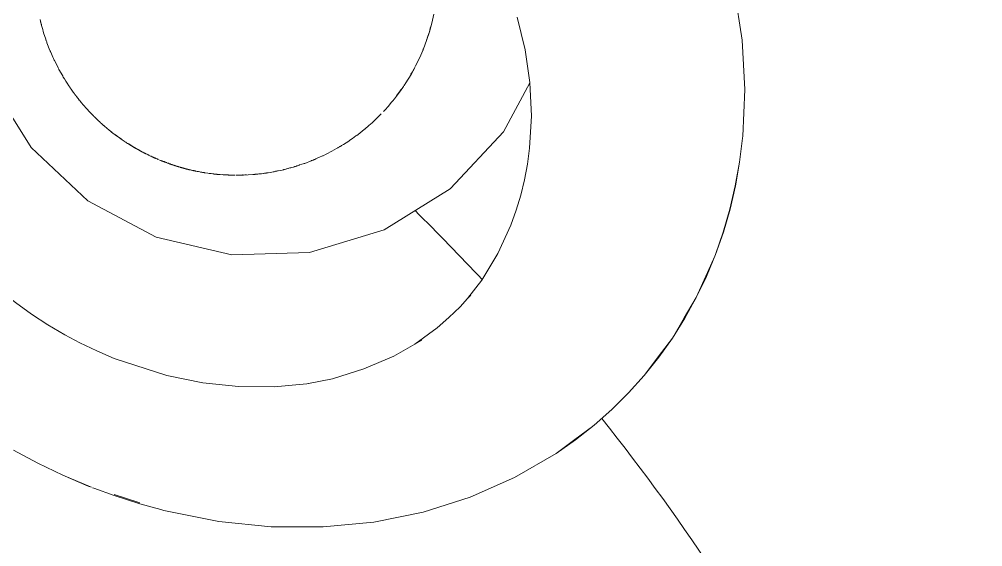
# Model space of a CAD drawing. Extents: x -14.2 to 52.3, y 3.7 to 90.9.
# Drawn here: x 21.378 to 22.269, y 27.259 to 27.748 of the extents above; entities that cross this region are included whole.
import ezdxf

# ---------------------------------------------------------------- set-up
doc = ezdxf.new("R2010")
doc.units = 0
doc.layers.add('limpo_PINI-PSG-PE-0102-LAZ-R00$0$- LAYOUT', color=135, linetype='Continuous', lineweight=5)
doc.layers.add('limpo_PINI-PSG-PE-0102-LAZ-R00$0$LAYOUT_AMB_LAZ_dwg', color=8, linetype='Continuous', lineweight=5)
doc.layers.add('limpo_PINI-PSG-PE-0102-LAZ-R00$0$XR_ARQT', color=7, linetype='Continuous')
doc.layers.add('XR_ARQT', color=7, linetype='Continuous')

# ---------------------------------------------------------------- blocks, each defined once
blk = doc.blocks.new('limpo_PINI-PSG-PE-0102-LAZ-R00$0$LAYOUT_AMB_LAZ_dwg-2867451-5PPE_008_LAZER__P_A_0_09_')
at = {"layer": 'limpo_PINI-PSG-PE-0102-LAZ-R00$0$- LAYOUT', "color": 9}
for p, q in [((30284.68, 21940.56), (30284.44, 21939.9)), ((30267.5, 21907.64), (30267.02, 21906.85)), ((30251.99, 21887.26), (30251.45, 21886.63)), ((30056.44, 21832.01), (30056.42, 21832.02)), ((30072.75, 21827.75), (30072.36, 21827.9)), ((30136.65, 21825.25), (30136.36, 21825.28)), ((30022.42, 21520.17), (29998.47, 21527.88))]:
    blk.add_line(p, q, dxfattribs=at)
at = {"layer": 'limpo_PINI-PSG-PE-0102-LAZ-R00$0$- LAYOUT', "color": 9, "flags": 128}
for points in [[(29905.35, 21568.92), (29928.06, 21556.8), (29951.2, 21545.75), (29974.69, 21535.78), (29977.67, 21534.67), (29974.7, 21535.93), (29951.25, 21545.89), (29951.22, 21545.9), (29928.1, 21556.95), (29905.39, 21569.05)], [(30572.74, 21994.57), (30579.7, 21948.72), (30582.16, 21903.01), (30580.17, 21859.75), (30580.08, 21857.86), (30577.33, 21835.63), (30573.45, 21813.7), (30568.44, 21792.12), (30562.3, 21770.93), (30555.06, 21750.21), (30546.71, 21729.98), (30537.28, 21710.32), (30526.78, 21691.25), (30515.24, 21672.84), (30502.68, 21655.12), (30489.13, 21638.14), (30474.61, 21621.95), (30459.16, 21606.59), (30442.81, 21592.1), (30425.59, 21578.52), (30407.55, 21565.88), (30369.17, 21543.57), (30328.02, 21525.42), (30284.49, 21511.65), (30239, 21502.42), (30192, 21497.86), (30143.96, 21498.02), (30095.36, 21502.95), (30044.67, 21513.01), (30041.66, 21513.98), (30022.51, 21519.19), (29998.48, 21526.92), (29979.66, 21533.93), (29978.65, 21534.26)], [(30371.53, 21969.96), (30378.87, 21939.61), (30383.18, 21909.63), (30383.23, 21909.27), (30383.26, 21909.1), (30384.64, 21878.71), (30382.98, 21848.74), (30381.01, 21833.99), (30378.29, 21819.46), (30374.82, 21805.17), (30370.61, 21791.15), (30365.66, 21777.45), (30353.59, 21751.11), (30338.73, 21726.42), (30325.66, 21709.41), (30328.5, 21712.51)], [(29958.57, 22235.53), (29910.7, 22184.41), (29876.8, 22120.99), (29860.47, 22050.95), (29862.83, 21979.08), (29883.7, 21910.26), (29921.68, 21849.2), (29974.17, 21800.04), (30037.59, 21766.14), (30107.62, 21749.82), (30179.5, 21752.17), (30248.31, 21773.05), (30309.38, 21811.03), (30309.76, 21811.27), (30358.89, 21863.73), (30383.23, 21909.27)], [(30294.39, 21972.66), (30292.51, 21964.41), (30290.29, 21956.39), (30287.72, 21948.48), (30284.75, 21940.56), (30284.44, 21939.9), (30284.32, 21939.57), (30284.27, 21939.53), (30284.22, 21939.32), (30284.17, 21939.14), (30284.12, 21939.09), (30284.15, 21939.15), (30284.22, 21939.32)], [(29930.55, 21965.8), (29930.37, 21966.34), (29930.12, 21967.69)], [(29932.48, 21958.59), (29931.46, 21962.25), (29931.26, 21963.09), (29931.14, 21963.48), (29931.13, 21963.57), (29931.09, 21963.65), (29931.05, 21963.81), (29931.02, 21963.9), (29930.99, 21964.11), (29930.97, 21964.16), (29930.9, 21964.26), (29930.92, 21964.34), (29930.9, 21964.42), (29930.83, 21964.62), (29930.82, 21964.68), (29930.77, 21964.85), (29930.76, 21964.95), (29930.65, 21965.38), (29930.55, 21965.8), (29930.44, 21966.3)], [(29939.86, 21937.72), (29939.74, 21937.98), (29939.69, 21938.03), (29939.65, 21938.12), (29939.58, 21938.23), (29939.46, 21938.58), (29939.39, 21938.7), (29939.35, 21938.82), (29939.25, 21939.03), (29939.2, 21939.05), (29936.46, 21946.24), (29936.26, 21946.76), (29936.24, 21946.81), (29936.23, 21946.84), (29935.89, 21947.97), (29935.78, 21948.04), (29935.77, 21948.12), (29935.53, 21948.86), (29935.32, 21949.56), (29933.36, 21955.44), (29932.9, 21957.1), (29932.83, 21957.14), (29932.83, 21957.23), (29932.67, 21957.81), (29932.48, 21958.59)], [(30287.49, 21948.48), (30287.55, 21948.65), (30288.08, 21950.15), (30288.21, 21950.64), (30289.2, 21953.31), (30289.41, 21953.94), (30289.51, 21954.2), (30289.62, 21954.54), (30290.29, 21956.39), (30291.04, 21959.42), (30291.41, 21960.92)], [(29939.35, 21938.82), (29939.33, 21938.98), (29939.27, 21939.01)], [(30284.12, 21939.09), (30281.36, 21932.65), (30277.55, 21924.79), (30276.94, 21923.74), (30276.39, 21922.58), (30276.3, 21922.49), (30276.21, 21922.33), (30276.12, 21922.17), (30275.83, 21921.63), (30273.3, 21917), (30268.63, 21909.32), (30267.84, 21908.2)], [(29953.81, 21910.88), (29952.51, 21912.91), (29952.31, 21913.2), (29952.24, 21913.25), (29952.24, 21913.33), (29952.12, 21913.54), (29951.98, 21913.75), (29951.53, 21914.54), (29951.19, 21915.15), (29950.97, 21915.52), (29947.51, 21921.59), (29947.45, 21921.63), (29947.44, 21921.71), (29946.79, 21922.98), (29946.67, 21923.24), (29943.31, 21929.87), (29943.15, 21930.21), (29943.1, 21930.24), (29942.44, 21931.82), (29941.92, 21932.98), (29939.92, 21937.5), (29939.86, 21937.72)], [(30275.83, 21921.63), (30275.22, 21920.61), (30274.51, 21919.42), (30273.73, 21918.11), (30273.16, 21917.16), (30273.06, 21916.99)], [(30277.43, 21924.78), (30277.49, 21924.9), (30277.55, 21925.04), (30279.01, 21928.15)], [(29962.29, 21898.44), (29962.19, 21898.56), (29962.04, 21898.83), (29961.95, 21898.93), (29961.88, 21899.04), (29961.69, 21899.29), (29961.21, 21899.98), (29960.77, 21900.56), (29959.38, 21902.53), (29958.96, 21903.19), (29957.99, 21904.49), (29957.58, 21905.06), (29957.45, 21905.14), (29957.45, 21905.22), (29957.19, 21905.62), (29956.9, 21906.03), (29956.48, 21906.72), (29956.36, 21906.89), (29956.05, 21907.38), (29955.6, 21908.06), (29953.81, 21910.88)], [(30268.51, 21909.31), (30267.84, 21908.2), (30267.5, 21907.64), (30266.99, 21906.88), (30266.3, 21905.87), (30265.65, 21904.98), (30263.53, 21901.78), (30258, 21894.41), (30256.42, 21892.52), (30256.13, 21892.16), (30255.32, 21891.19), (30256.16, 21892.13), (30256.42, 21892.52)], [(30259.82, 21897.07), (30263.24, 21901.77), (30263.28, 21901.77), (30263.4, 21901.93), (30264, 21902.75), (30264.76, 21903.78), (30265.65, 21904.98)], [(29967.84, 21891.36), (29967.71, 21891.52), (29967.34, 21892.03), (29966.59, 21892.98), (29966.37, 21893.24), (29965.16, 21894.78), (29965.01, 21895.04), (29963.83, 21896.47), (29963.32, 21897.19), (29963.28, 21897.2), (29963.23, 21897.24), (29963.06, 21897.34), (29963.06, 21897.41), (29962.65, 21897.98), (29962.6, 21898.03), (29962.49, 21898.2), (29962.45, 21898.25), (29962.33, 21898.38), (29962.29, 21898.44)], [(30257.86, 21894.41), (30257.95, 21894.52), (30258.05, 21894.67)], [(29973.83, 21884.45), (29973.58, 21884.84), (29973.29, 21885.11), (29973.26, 21885.14), (29973.05, 21885.4), (29972.52, 21886.04), (29972.34, 21886.17), (29972.09, 21886.48), (29971.23, 21887.45), (29970.52, 21888.3), (29970.02, 21888.84), (29969.38, 21889.58), (29969.24, 21889.74), (29969.21, 21889.78), (29969.15, 21889.79), (29969.04, 21889.86), (29969.03, 21889.93), (29968.47, 21890.64), (29967.84, 21891.36)], [(30251.12, 21886.25), (30250.2, 21885.18), (30247.83, 21882.68), (30250.17, 21885.21), (30251.12, 21886.25), (30251.45, 21886.63), (30252.05, 21887.26), (30255.32, 21891.19)], [(29980.14, 21877.87), (29980.04, 21878.04), (29979.98, 21878.11), (29979.56, 21878.46), (29979.42, 21878.64), (29978.65, 21879.41), (29977.62, 21880.49), (29977.52, 21880.59), (29976.8, 21881.34), (29976.24, 21881.92), (29976.03, 21882.13), (29975.55, 21882.62), (29975.36, 21882.74), (29975.35, 21882.8), (29975.15, 21883.07), (29973.83, 21884.45)], [(29984.21, 21874), (29982.53, 21875.54), (29982.16, 21875.89), (29981.99, 21875.99), (29981.98, 21876.05), (29981.39, 21876.67), (29980.63, 21877.4), (29980.6, 21877.48), (29980.43, 21877.61), (29980.4, 21877.61), (29980.34, 21877.69), (29980.25, 21877.77), (29980.21, 21877.88), (29980.14, 21877.87), (29980.16, 21877.83), (29980.25, 21877.77)], [(30242.97, 21877.68), (30238.94, 21873.72), (30238.88, 21873.72), (30238.12, 21873), (30237.29, 21872.2), (30234.29, 21869.6), (30233.04, 21868.51), (30231.81, 21867.4), (30231.69, 21867.4), (30231.64, 21867.39), (30231.29, 21867), (30231.1, 21866.84), (30231, 21866.77), (30230.82, 21866.61), (30230.57, 21866.43), (30230.38, 21866.21), (30229.89, 21865.91), (30229.83, 21865.82), (30224.33, 21861.42), (30224.28, 21861.42)], [(30245.69, 21880.35), (30245.63, 21880.35), (30245.09, 21879.78), (30244.8, 21879.48), (30244.7, 21879.42), (30244.43, 21879.11), (30244.22, 21878.96), (30244.08, 21878.77), (30243.91, 21878.53), (30242.97, 21877.68), (30243.87, 21878.57), (30244.08, 21878.77)], [(29987.92, 21870.58), (29987.34, 21871.09), (29987.29, 21871.16), (29987.19, 21871.24), (29987.14, 21871.26), (29987.05, 21871.35), (29986.81, 21871.54), (29986.07, 21872.24), (29985.75, 21872.56), (29985.29, 21872.98), (29984.21, 21874)], [(29992.21, 21866.91), (29992.18, 21866.93), (29989.22, 21869.47), (29989.05, 21869.54), (29988.9, 21869.64), (29988.89, 21869.69), (29987.92, 21870.58)], [(30007.95, 21855.11), (30005.15, 21857.01), (30004.88, 21857.19), (30003.54, 21858.1), (30003.41, 21858.17), (29999.67, 21861), (29998.61, 21861.79), (29996.26, 21863.58), (29996.19, 21863.61), (29996.05, 21863.7), (29996.05, 21863.74), (29995.98, 21863.79), (29994.98, 21864.67), (29994.45, 21865.07), (29994.34, 21865.15), (29994.1, 21865.32), (29993.76, 21865.58), (29992.21, 21866.91)], [(29994.98, 21864.67), (29995.64, 21864.19), (29996.17, 21863.75), (29996.26, 21863.73), (29996.59, 21863.44), (29996.75, 21863.37)], [(30006.17, 21856.42), (30005.5, 21856.92), (30005.29, 21857.04), (30004.15, 21857.83), (30004, 21858.02), (30003.79, 21858.17), (30003.75, 21858.18), (30003.67, 21858.19), (30003.64, 21858.27), (30003.39, 21858.48), (30002.35, 21859.24), (30001.5, 21859.84), (29999.55, 21861.3)], [(30224.28, 21861.42), (30223.18, 21860.55), (30222.33, 21859.99), (30219.21, 21857.75), (30217.54, 21856.56), (30216.52, 21855.82), (30216.48, 21855.81), (30215.71, 21855.26), (30210.86, 21852.18), (30209.09, 21851.05), (30208.41, 21850.61), (30208.35, 21850.6), (30208.24, 21850.51), (30208.2, 21850.48), (30208.16, 21850.46), (30208.12, 21850.44), (30207.99, 21850.35), (30207.61, 21850.15), (30207.57, 21850.12), (30207.03, 21849.83), (30206.46, 21849.57)], [(30580.17, 21859.75), (30579.93, 21857.86), (30577.19, 21835.68), (30577.19, 21835.63), (30573.31, 21813.75), (30573.3, 21813.7), (30568.3, 21792.17), (30568.29, 21792.13), (30562.17, 21771), (30562.15, 21770.95), (30554.9, 21750.23), (30554.32, 21748.55), (30546.09, 21730.1), (30537.28, 21710.32), (30526.17, 21691.41), (30515.24, 21672.84), (30502.07, 21655.33), (30490.22, 21639.59), (30488.97, 21638.2)], [(30010.11, 21853.67), (30009.36, 21854.19), (30008.89, 21854.47), (30008.81, 21854.52), (30008.64, 21854.64), (30008.61, 21854.66), (30008.59, 21854.68), (30008.54, 21854.71), (30008.49, 21854.71), (30008.44, 21854.78), (30008.3, 21854.87), (30008.25, 21854.91), (30008.23, 21854.92), (30008.16, 21854.97), (30008.06, 21855.03)], [(30024.98, 21845.03), (30024.69, 21845.15), (30024.66, 21845.13), (30024.49, 21845.22), (30024.47, 21845.24), (30024.21, 21845.35), (30023.81, 21845.59), (30023.74, 21845.64), (30023.7, 21845.65), (30022.45, 21846.39), (30022.37, 21846.41), (30022.28, 21846.45), (30020.7, 21847.32), (30019.33, 21848.1), (30019.16, 21848.16), (30019, 21848.23), (30018.72, 21848.35), (30018.63, 21848.41), (30017.11, 21849.35), (30014.68, 21850.86), (30011.23, 21852.93), (30011.06, 21853.01), (30010.95, 21853.07), (30010.11, 21853.67), (30011.04, 21853.11)], [(30019.9, 21847.91), (30019.78, 21847.93), (30019.68, 21847.97), (30018.87, 21848.42), (30017.46, 21849.26), (30016.96, 21849.58), (30014.31, 21851.3), (30012.05, 21852.61), (30011.96, 21852.65), (30011.85, 21852.71), (30011.24, 21853.09), (30011.04, 21853.11)], [(30022.28, 21846.45), (30022.01, 21846.66), (30021.19, 21847.14), (30020.78, 21847.41), (30020.52, 21847.54), (30020.19, 21847.74), (30020.11, 21847.79)], [(30026.63, 21844.21), (30026.08, 21844.47), (30026.02, 21844.5), (30025.95, 21844.48), (30025.46, 21844.76), (30025.07, 21844.94), (30024.98, 21845.03)], [(30026.92, 21844.08), (30027.19, 21843.9), (30027.29, 21843.85), (30027.24, 21843.83), (30026.93, 21843.94), (30026.84, 21843.98), (30026.72, 21844.05), (30026.67, 21844.07), (30026.49, 21844.13), (30026.42, 21844.17), (30025.83, 21844.49), (30025.75, 21844.53), (30025.46, 21844.76)], [(30027.67, 21843.68), (30027.49, 21843.74), (30027.29, 21843.85)], [(30030.76, 21842.27), (30029.8, 21842.72), (30028.05, 21843.54), (30027.67, 21843.68), (30029.63, 21842.68), (30030.23, 21842.33)], [(30030.23, 21842.33), (30031.14, 21841.93), (30032.17, 21841.42)], [(30032.17, 21841.42), (30032.24, 21841.36), (30032.77, 21841.17), (30033.91, 21840.56), (30034.02, 21840.51), (30034.28, 21840.38), (30034.34, 21840.33), (30034.6, 21840.22), (30034.75, 21840.2), (30034.78, 21840.15), (30034.84, 21840.17), (30035.03, 21840.06)], [(30206.46, 21849.57), (30205.96, 21849.32), (30205.45, 21848.98), (30204.38, 21848.41), (30204.22, 21848.26), (30200.03, 21845.81), (30195.46, 21843.55), (30195.33, 21843.54), (30194.18, 21842.92), (30191.87, 21841.68), (30191.6, 21841.56), (30191.42, 21841.46), (30191.39, 21841.46), (30188.76, 21840.29), (30186.44, 21839.31), (30185.08, 21838.74), (30184.16, 21838.27), (30183.89, 21838.14), (30183.74, 21838.09), (30183.67, 21838.04), (30183.59, 21838.01), (30183.51, 21837.94), (30183.46, 21837.95), (30183.38, 21837.91), (30183.34, 21837.9), (30183.2, 21837.83), (30183.13, 21837.81), (30183.04, 21837.76)], [(30035.03, 21840.06), (30035.08, 21840.04), (30035.33, 21839.95), (30035.46, 21839.88), (30035.64, 21839.85), (30035.81, 21839.79), (30035.94, 21839.67), (30036.25, 21839.54), (30036.35, 21839.47), (30038.01, 21838.83), (30038.36, 21838.7), (30038.7, 21838.54), (30038.76, 21838.45), (30039.02, 21838.39), (30038.7, 21838.54)], [(30038.01, 21838.83), (30037.2, 21839.24), (30036.77, 21839.47), (30036.71, 21839.48), (30036.63, 21839.51), (30036.42, 21839.58), (30035.15, 21840.21)], [(30039.59, 21838.12), (30039.55, 21838.15), (30039.3, 21838.26), (30039.02, 21838.39)], [(30042.03, 21837.12), (30041.64, 21837.26), (30041.45, 21837.32), (30041.39, 21837.35), (30041.02, 21837.48), (30040.78, 21837.58), (30040.51, 21837.7), (30040.47, 21837.71)], [(30050.84, 21833.78), (30050.77, 21833.8), (30050.67, 21833.84), (30050.64, 21833.83), (30050.61, 21833.84), (30050.58, 21833.85), (30050.5, 21833.88), (30050.45, 21833.9), (30050.42, 21833.91), (30050.38, 21833.9), (30050.33, 21833.95), (30050.25, 21833.97), (30050.22, 21833.96), (30050.16, 21834.01), (30050.11, 21834.02), (30049.87, 21834.12), (30049.76, 21834.16), (30049.38, 21834.32), (30048.82, 21834.5), (30048.01, 21834.81), (30047.39, 21835.07), (30046.57, 21835.33), (30044.89, 21836.04), (30044.75, 21836.09), (30044.63, 21836.13), (30044.56, 21836.16), (30044.52, 21836.18), (30044.49, 21836.19), (30044.42, 21836.22), (30043.84, 21836.39), (30043.77, 21836.41), (30043.68, 21836.46), (30043.64, 21836.48), (30043.57, 21836.5), (30043.51, 21836.49), (30043.2, 21836.6), (30043.08, 21836.64), (30043.02, 21836.68), (30042.97, 21836.7), (30042.83, 21836.76), (30042.72, 21836.76), (30042.58, 21836.83), (30042.4, 21836.88), (30042.3, 21836.95), (30042.22, 21836.96), (30042.19, 21836.99), (30042.03, 21837.12)], [(30042.3, 21836.95), (30042.33, 21836.98), (30042.38, 21836.96), (30042.46, 21836.92), (30042.52, 21836.94), (30042.62, 21836.91), (30042.61, 21836.86), (30042.64, 21836.91), (30042.68, 21836.89), (30042.77, 21836.88), (30042.93, 21836.8)], [(30045.17, 21836.01), (30045.12, 21836.05), (30045.04, 21836.09), (30044.77, 21836.19), (30044.66, 21836.23), (30044.19, 21836.35), (30044.05, 21836.4), (30044, 21836.43), (30043.82, 21836.49)], [(30047.79, 21835.08), (30047.64, 21835.1), (30047.49, 21835.22), (30047.22, 21835.3), (30047.15, 21835.28), (30046.67, 21835.48), (30046.55, 21835.51), (30046.42, 21835.56), (30046.32, 21835.59), (30045.94, 21835.73), (30045.68, 21835.79), (30045.58, 21835.82), (30045.53, 21835.85), (30045.49, 21835.86), (30045.3, 21835.96)], [(30052.2, 21833.51), (30052.14, 21833.53), (30052.02, 21833.59), (30051.04, 21833.92), (30050.96, 21833.95), (30050.77, 21834.01), (30050.61, 21834.08), (30050.45, 21834.13), (30049.45, 21834.49), (30049.08, 21834.6), (30048.99, 21834.65), (30048.77, 21834.73), (30048.54, 21834.81)], [(30051.14, 21833.66), (30051.11, 21833.67), (30051.04, 21833.7), (30050.99, 21833.71), (30050.93, 21833.72), (30050.91, 21833.75), (30050.84, 21833.78)], [(30052.22, 21833.31), (30052.18, 21833.32), (30052.15, 21833.34), (30052.1, 21833.36), (30052.08, 21833.37), (30051.99, 21833.41), (30051.92, 21833.43), (30051.88, 21833.44), (30051.8, 21833.44), (30051.75, 21833.45), (30051.73, 21833.5), (30051.63, 21833.5), (30051.59, 21833.51), (30051.55, 21833.53), (30051.49, 21833.55), (30051.45, 21833.57), (30051.38, 21833.6), (30051.33, 21833.59), (30051.28, 21833.6), (30051.22, 21833.66), (30051.19, 21833.68), (30051.14, 21833.66)], [(30052.82, 21833.13), (30052.78, 21833.14), (30052.71, 21833.17), (30052.65, 21833.19), (30052.62, 21833.2), (30052.54, 21833.25), (30052.51, 21833.25), (30052.42, 21833.3), (30052.37, 21833.3), (30052.33, 21833.26), (30052.31, 21833.28), (30052.22, 21833.31)], [(30052.98, 21833.08), (30052.95, 21833.14), (30052.91, 21833.19), (30052.84, 21833.29), (30052.81, 21833.29), (30052.78, 21833.3)], [(30055.82, 21832.19), (30055.73, 21832.21), (30055.67, 21832.25), (30055.57, 21832.26), (30055, 21832.44), (30054.8, 21832.53), (30054.75, 21832.51), (30054.27, 21832.66), (30054.24, 21832.67), (30054.22, 21832.68), (30054.19, 21832.7), (30054.12, 21832.73), (30054.08, 21832.76), (30054.04, 21832.76), (30054.01, 21832.79), (30053.94, 21832.81), (30053.88, 21832.78), (30053.84, 21832.8), (30053.59, 21832.87), (30053.43, 21832.95), (30053.39, 21832.96), (30053.37, 21832.98), (30053.29, 21833.01), (30053.24, 21833.02), (30053.19, 21833.06), (30053.11, 21833.07), (30053.07, 21833.11), (30052.98, 21833.08), (30052.94, 21833.08), (30052.86, 21833.11), (30052.82, 21833.13)], [(30061.76, 21830.43), (30061.73, 21830.51), (30061.56, 21830.58), (30061.48, 21830.59), (30061.42, 21830.57), (30061.34, 21830.61), (30061.21, 21830.61), (30061.18, 21830.63), (30060.98, 21830.75), (30060.74, 21830.84), (30060.61, 21830.81), (30060.53, 21830.83), (30060.5, 21830.86), (30060.38, 21830.85), (30060.35, 21830.88), (30060.12, 21830.9), (30059.63, 21831.04), (30059.48, 21831.1), (30059.41, 21831.11), (30059.37, 21831.12), (30058.8, 21831.29), (30058.42, 21831.4), (30058.02, 21831.45), (30057.92, 21831.55), (30057.54, 21831.67), (30057.15, 21831.78), (30056.95, 21831.85), (30056.74, 21831.91), (30056.61, 21831.99), (30056.47, 21831.99), (30056.42, 21832.02), (30056.35, 21832.07), (30056.3, 21832.04), (30055.82, 21832.19)], [(30165.58, 21831.59), (30165.64, 21831.6), (30165.72, 21831.59), (30165.86, 21831.65), (30165.96, 21831.67), (30166.28, 21831.81), (30167.38, 21832.13)], [(30165.96, 21831.67), (30166.29, 21831.73), (30167.38, 21832.13), (30167.72, 21832.27), (30168.1, 21832.39), (30169.5, 21832.89), (30169.81, 21832.96), (30170.21, 21833.15), (30172.26, 21833.77), (30173.36, 21834.14), (30173.43, 21834.13), (30173.5, 21834.14), (30173.62, 21834.14), (30174.27, 21834.39)], [(30182.96, 21837.73), (30182.6, 21837.57), (30182.4, 21837.56), (30182.36, 21837.56), (30181.87, 21837.35), (30181.67, 21837.29), (30181.38, 21837.19), (30181.28, 21837.14), (30180.95, 21836.95), (30174.98, 21834.63), (30174.27, 21834.39)], [(30062.17, 21830.34), (30062.11, 21830.37), (30061.76, 21830.43), (30061.59, 21830.46), (30061.4, 21830.52), (30061.21, 21830.61), (30061.13, 21830.6), (30061.06, 21830.65), (30060.98, 21830.66), (30060.95, 21830.66), (30060.92, 21830.67), (30060.86, 21830.68), (30060.6, 21830.75), (30060.53, 21830.83)], [(30063.07, 21830.04), (30063.05, 21830.1), (30063.01, 21830.12), (30062.83, 21830.15), (30062.97, 21830.06), (30063.07, 21830.04), (30063.33, 21829.99), (30063.36, 21829.97)], [(30063.36, 21829.97), (30063.46, 21829.96), (30063.6, 21829.88), (30063.73, 21829.85), (30063.79, 21829.84), (30063.83, 21829.83), (30063.88, 21829.82), (30063.95, 21829.8), (30064.01, 21829.79), (30064.06, 21829.75), (30064.13, 21829.77), (30064.16, 21829.72), (30064.2, 21829.71), (30064.25, 21829.7), (30064.29, 21829.73), (30064.33, 21829.68), (30064.36, 21829.68), (30064.43, 21829.66), (30064.46, 21829.69), (30064.47, 21829.65), (30064.54, 21829.64), (30064.61, 21829.62), (30064.66, 21829.58), (30064.69, 21829.57), (30064.76, 21829.59), (30064.85, 21829.54), (30064.94, 21829.54), (30064.96, 21829.51), (30065, 21829.5), (30065.05, 21829.53)], [(30065.05, 21829.53), (30065.08, 21829.47), (30065.17, 21829.47), (30065.24, 21829.45), (30065.27, 21829.44), (30065.33, 21829.43), (30065.39, 21829.41), (30065.42, 21829.37), (30065.53, 21829.36), (30065.56, 21829.35), (30065.64, 21829.34), (30065.69, 21829.3), (30065.73, 21829.31), (30065.77, 21829.34), (30065.83, 21829.28)], [(30065.83, 21829.28), (30065.88, 21829.26), (30065.93, 21829.26), (30065.99, 21829.23), (30066.02, 21829.23), (30066.33, 21829.2), (30066.37, 21829.15), (30066.6, 21829.1), (30066.68, 21829.08), (30066.89, 21829.07), (30067.41, 21828.92), (30067.46, 21828.9), (30067.74, 21828.85), (30068.15, 21828.74), (30068.52, 21828.66), (30069.31, 21828.51), (30069.74, 21828.38), (30070.23, 21828.3), (30071.56, 21827.96), (30071.89, 21827.95), (30072.35, 21827.82), (30072.61, 21827.75), (30072.75, 21827.75), (30072.81, 21827.74), (30072.87, 21827.72), (30072.94, 21827.71), (30073.4, 21827.64)], [(30070.23, 21828.3), (30071.24, 21828.13), (30071.5, 21828.05), (30071.76, 21828.01), (30071.89, 21827.98), (30072.03, 21827.96), (30072.18, 21827.94)], [(30073.6, 21827.59), (30073.69, 21827.59), (30073.74, 21827.58), (30073.83, 21827.55), (30073.92, 21827.55), (30073.95, 21827.5), (30074.08, 21827.45), (30074.13, 21827.43), (30074.27, 21827.42), (30074.37, 21827.4), (30074.53, 21827.36), (30074.29, 21827.35), (30074.26, 21827.35), (30074.2, 21827.35), (30074.08, 21827.38), (30073.96, 21827.4), (30073.92, 21827.43), (30073.89, 21827.44), (30073.58, 21827.49), (30073.56, 21827.5), (30073.52, 21827.54), (30073.45, 21827.56), (30073.35, 21827.55), (30073.05, 21827.63), (30072.98, 21827.63), (30072.94, 21827.71)], [(30074.53, 21827.36), (30075.52, 21827.11), (30075.79, 21827.05), (30076.13, 21827.01), (30076.29, 21826.97), (30076.33, 21826.97), (30076.4, 21826.97), (30076.46, 21826.95), (30076.49, 21826.94), (30076.63, 21826.92), (30077.82, 21826.75), (30078.5, 21826.58), (30079.68, 21826.4), (30079.75, 21826.36), (30080.41, 21826.24), (30080.85, 21826.19), (30081.56, 21826.07), (30081.69, 21826.04), (30081.9, 21826.01)], [(30081.9, 21826.01), (30081.95, 21826), (30082.15, 21825.93), (30082.27, 21825.9), (30082.41, 21825.88), (30082.62, 21825.83), (30082.71, 21825.81), (30082.75, 21825.82), (30085.38, 21825.48), (30086.62, 21825.35), (30087.3, 21825.21), (30088.23, 21825.12), (30088.29, 21825.08), (30090.48, 21824.84)], [(30089.82, 21825), (30089.99, 21824.96), (30090.3, 21824.93)], [(30090.48, 21824.84), (30090.76, 21824.77), (30090.97, 21824.71), (30091.06, 21824.71), (30091.23, 21824.68), (30091.36, 21824.66), (30091.42, 21824.66), (30092.28, 21824.64), (30092.95, 21824.55), (30093.01, 21824.58), (30093.1, 21824.53), (30093.17, 21824.55), (30093.19, 21824.51), (30093.34, 21824.49), (30093.45, 21824.5), (30093.6, 21824.47)], [(30093.6, 21824.47), (30093.66, 21824.49), (30093.9, 21824.41)], [(30096.13, 21824.31), (30095, 21824.36), (30094.75, 21824.37), (30094.71, 21824.41), (30094.56, 21824.43), (30094.5, 21824.41), (30094.28, 21824.41), (30094.21, 21824.42), (30093.9, 21824.41)], [(30096.58, 21824.28), (30096.13, 21824.31), (30096.27, 21824.25), (30096.6, 21824.24), (30099.45, 21823.98), (30099.76, 21823.98)], [(30107.86, 21823.76), (30104.47, 21823.95), (30103.64, 21823.96), (30099.83, 21824.13), (30098.89, 21824.18)], [(30099.76, 21823.98), (30100.02, 21823.93), (30100.11, 21823.92), (30100.18, 21823.91), (30100.25, 21823.91), (30101.42, 21823.87), (30102.13, 21823.85), (30104, 21823.77), (30105.68, 21823.7), (30106.55, 21823.71), (30107.16, 21823.68), (30108.81, 21823.62)], [(30108.31, 21823.74), (30108.46, 21823.7), (30108.95, 21823.75), (30109.12, 21823.68), (30109.4, 21823.69), (30109.56, 21823.68), (30110.52, 21823.64), (30109.24, 21823.58), (30109.15, 21823.57), (30108.96, 21823.59), (30108.81, 21823.62)], [(30111.42, 21823.59), (30112.07, 21823.62), (30112.18, 21823.63), (30113.26, 21823.62), (30112.18, 21823.56)], [(30113.26, 21823.62), (30114.33, 21823.67), (30114.62, 21823.66), (30115.11, 21823.71), (30116.23, 21823.77)], [(30114.62, 21823.66), (30116.41, 21823.66), (30116.69, 21823.66), (30117.06, 21823.7), (30117.31, 21823.7), (30117.95, 21823.71)], [(30118.04, 21823.86), (30117.92, 21823.92), (30117.39, 21823.83)], [(30126.86, 21824.32), (30127.38, 21824.37), (30127.41, 21824.35), (30128.33, 21824.38), (30128.45, 21824.4), (30128.54, 21824.41), (30128.51, 21824.35), (30127.53, 21824.23), (30127.42, 21824.23), (30127.35, 21824.22), (30122.52, 21823.95), (30118.38, 21823.72), (30118.34, 21823.68), (30118.24, 21823.67), (30118.01, 21823.7), (30117.95, 21823.71)], [(30119.66, 21823.95), (30119.95, 21823.98), (30121.13, 21824.02)], [(30129.82, 21824.54), (30129.6, 21824.46), (30129.51, 21824.5), (30129.32, 21824.5), (30129, 21824.46), (30128.76, 21824.42), (30128.54, 21824.41)], [(30129, 21824.46), (30129.41, 21824.45), (30129.5, 21824.46), (30129.51, 21824.5), (30129.82, 21824.54), (30129.86, 21824.5), (30129.99, 21824.5), (30130.08, 21824.6), (30130.3, 21824.54)], [(30133.48, 21824.96), (30133.7, 21824.91), (30134.84, 21825.06), (30136.36, 21825.28), (30133.48, 21824.96), (30132.97, 21824.89), (30132.79, 21824.85), (30132.5, 21824.82), (30131.7, 21824.69), (30131.57, 21824.73), (30131.44, 21824.7), (30131.3, 21824.72), (30131.25, 21824.67), (30131.16, 21824.69), (30131.1, 21824.67), (30131.07, 21824.63), (30131.01, 21824.62), (30130.95, 21824.63), (30130.81, 21824.6), (30130.45, 21824.56), (30130.3, 21824.54), (30130.46, 21824.51), (30130.81, 21824.6)], [(30137.76, 21825.43), (30138.13, 21825.47), (30138.4, 21825.53), (30138.83, 21825.6), (30139.53, 21825.71), (30140.97, 21825.99), (30142.9, 21826.28)], [(30147.42, 21827.07), (30147.27, 21827.01), (30146.67, 21826.91), (30146.05, 21826.75), (30145.9, 21826.74), (30145.75, 21826.76), (30144.65, 21826.55), (30142.93, 21826.25), (30142.9, 21826.28), (30139.54, 21825.65), (30138.83, 21825.6)], [(30156.36, 21829.01), (30155.54, 21828.83), (30155.3, 21828.73), (30155.14, 21828.72), (30153.93, 21828.46), (30152.14, 21828.06), (30150.37, 21827.7), (30149.78, 21827.55)], [(30165.37, 21831.47), (30165.58, 21831.55), (30165.58, 21831.59), (30165.37, 21831.47), (30165.22, 21831.43), (30165.12, 21831.44), (30165.06, 21831.42), (30164.51, 21831.2), (30164.33, 21831.18), (30164.2, 21831.2), (30162.65, 21830.76), (30162.04, 21830.54), (30161.3, 21830.34), (30157.48, 21829.27), (30156.36, 21829.01), (30157.47, 21829.34), (30158.09, 21829.5), (30159.53, 21829.9), (30161.3, 21830.34)], [(29966.77, 21668.46), (29952.89, 21675.86), (29937.29, 21685.11), (29922.06, 21695.04), (29907.24, 21705.65), (29892.87, 21716.89), (29879, 21728.74), (29865.65, 21741.18), (29854.41, 21752.59), (29852.86, 21754.17)], [(30325.66, 21709.41), (30318.76, 21701.87), (30308.42, 21691.78), (30297.49, 21682.28), (30276.74, 21667.13), (30283.27, 21670.85)], [(30176.81, 21630.49), (30146.53, 21627.72), (30113.74, 21627.99), (30080.61, 21631.48), (30047.34, 21638.21), (29998.74, 21653.98), (29982.5, 21660.91), (29966.77, 21668.46), (29968.84, 21667.33)], [(30276.74, 21667.13), (30257.42, 21656.12), (30229.77, 21644.18), (30200.58, 21635.16), (30176.81, 21630.49), (30178.66, 21630.66)], [(30474.5, 21622.06), (30474.46, 21622.02), (30459.05, 21606.71), (30459.01, 21606.67), (30442.66, 21592.18), (30441.34, 21591.01), (30425.01, 21578.86), (30407.55, 21565.88)]]:
    blk.add_lwpolyline(points, dxfattribs=at)
for points in [[(30062.83, 21830.15), (30062.3, 21830.25), (30062.17, 21830.34), (30062.32, 21830.34), (30062.41, 21830.29), (30062.61, 21830.29), (30062.78, 21830.22)], [(30136.77, 21825.31), (30137.76, 21825.43), (30136.78, 21825.26), (30136.65, 21825.25)], [(30148.31, 21827.25), (30148.54, 21827.31), (30149.19, 21827.45), (30149.78, 21827.55), (30148.55, 21827.24), (30147.78, 21827.12)]]:
    blk.add_lwpolyline(points, close=True, dxfattribs=at)
at = {"layer": 'limpo_PINI-PSG-PE-0102-LAZ-R00$0$- LAYOUT', "color": 9}
for start, end in [(43.00868, 45.41097), (18.33628, 38.43393)]:
    blk.add_arc((28785.23, 20277.57), 2124.94, start, end, dxfattribs=at)
blk = doc.blocks.new('limpo_PINI-PSG-PE-0102-LAZ-R00$0$A$C745163c0')
at = {"layer": 'limpo_PINI-PSG-PE-0102-LAZ-R00$0$LAYOUT_AMB_LAZ_dwg', "color": 9}
blk.add_blockref('limpo_PINI-PSG-PE-0102-LAZ-R00$0$LAYOUT_AMB_LAZ_dwg-2867451-5PPE_008_LAZER__P_A_0_09_', (-22615.15, -15829.56), dxfattribs=at)
blk = doc.blocks.new('limpo_PINI-PSG-PE-0102-LAZ-R00')
at = {"layer": 'limpo_PINI-PSG-PE-0102-LAZ-R00$0$XR_ARQT', "xscale": 0.001000000000038553, "yscale": 0.001000000000038553, "zscale": 0.001000000000038553}
blk.add_blockref('limpo_PINI-PSG-PE-0102-LAZ-R00$0$A$C745163c0', (14.12396, 21.59203), dxfattribs=at)

msp = doc.modelspace()

# ---------------------------------------------------------------- block references
at = {"layer": 'XR_ARQT'}
msp.add_blockref('limpo_PINI-PSG-PE-0102-LAZ-R00', (-0.04177, 0.01702), dxfattribs=at)

doc.saveas('drawing.dxf')
